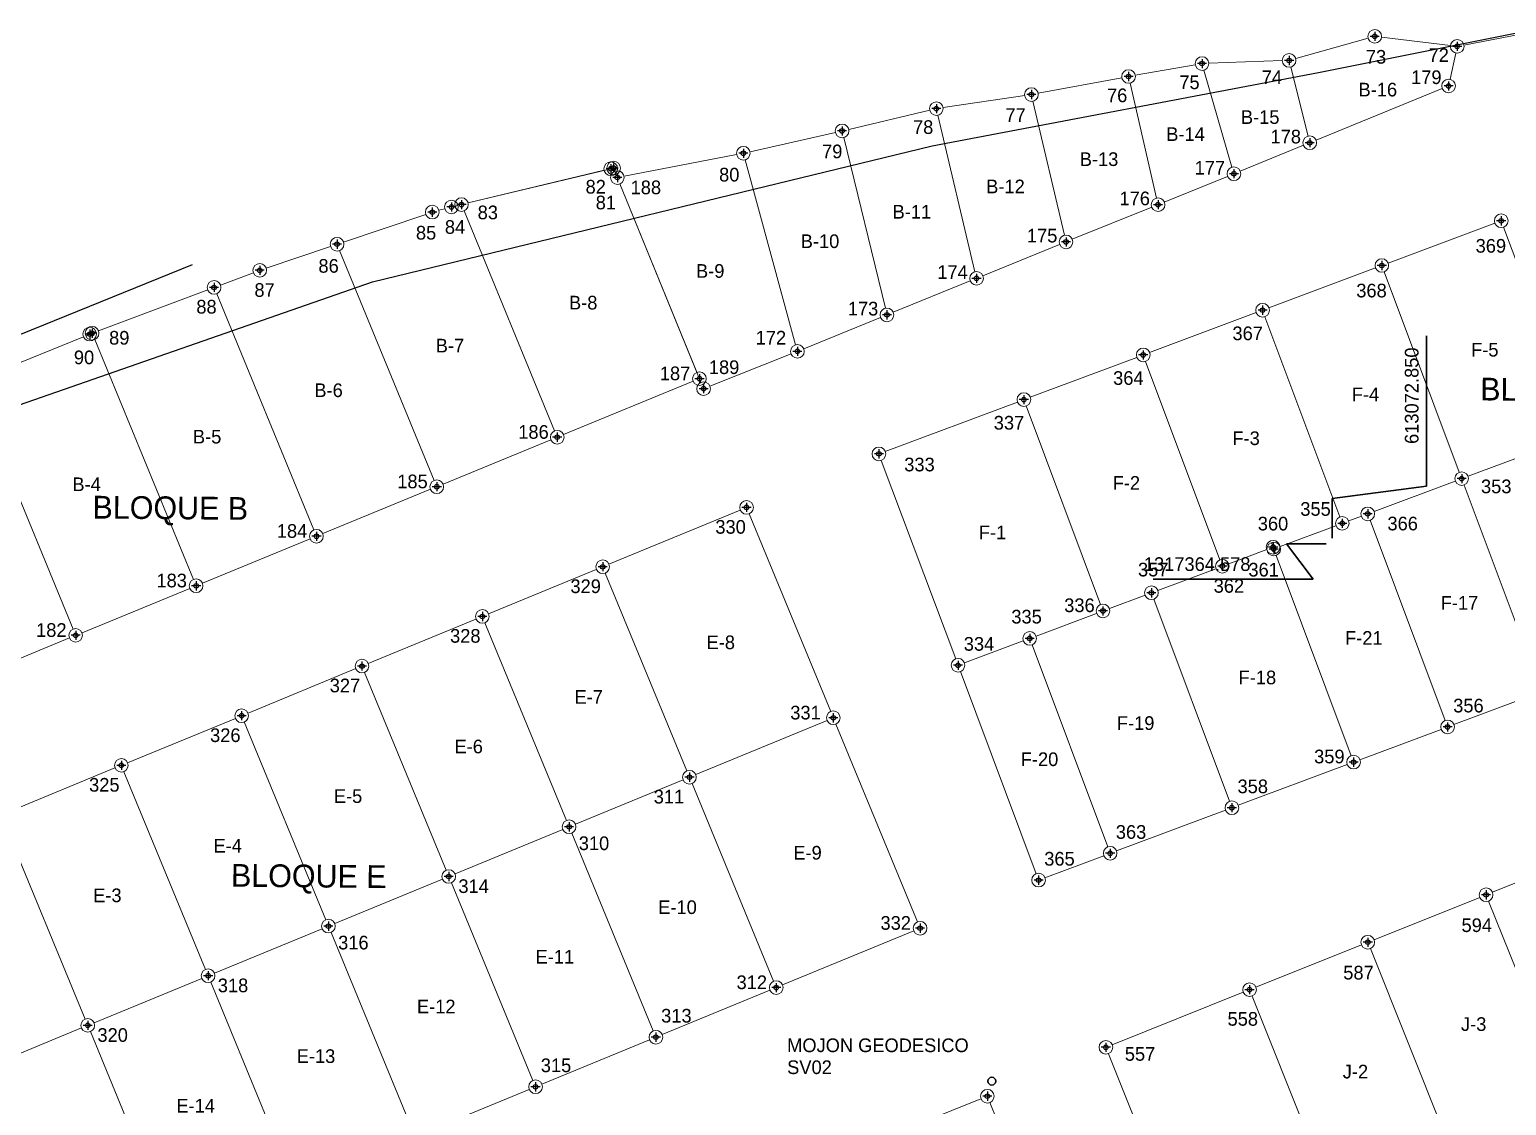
# Model space of a CAD drawing. Header units: millimetres. Extents: x 612074 to 614541, y 1316471 to 1317841.
# Drawn here: x 612917.2 to 613079.4, y 1317439.6 to 1317557.7 of the extents above; entities that cross this region are included whole.
import ezdxf
from ezdxf.enums import TextEntityAlignment as Align

# ---------------------------------------------------------------- set-up
doc = ezdxf.new("R2010")
doc.units = ezdxf.units.MM
doc.layers.add('CAPA ROJA', color=1, linetype='Continuous')
doc.styles.add('Styledgn000', font='dgn000.shx')
doc.styles.add('Styledgn003', font='dgn003.shx')

msp = doc.modelspace()

# ---------------------------------------------------------------- linework, layer by layer
at = {"layer": 'CAPA ROJA', "color": 1, "linetype": 'Continuous'}
for p, q in [((613058.78, 1317553.02), (613080.38, 1317557.32)), ((613016.34, 1317544.95), (613058.78, 1317553.02)), ((612954.85, 1317530.03), (613016.34, 1317544.95)), ((612909.1, 1317514.07), (612954.85, 1317530.03))]:
    msp.add_line(p, q, dxfattribs=at)
at = {"layer": 'CAPA ROJA', "color": 0, "linetype": 'ByBlock', "lineweight": -2}
for p, q in [((613064.95, 1317557.48), (613064.95, 1317556.48)), ((613064.95, 1317557.48), (613064.95, 1317556.48)), ((613065.45, 1317556.98), (613064.45, 1317556.98)), ((613065.45, 1317556.98), (613064.45, 1317556.98)), ((613074.51, 1317555.88), (613073.51, 1317555.88)), ((613074.51, 1317555.88), (613073.51, 1317555.88)), ((613074.01, 1317556.38), (613074.01, 1317555.38)), ((613074.01, 1317556.38), (613074.01, 1317555.38)), ((613045.98, 1317554.49), (613045.98, 1317553.49)), ((613045.98, 1317554.49), (613045.98, 1317553.49)), ((613045.98, 1317554.49), (613045.98, 1317553.49)), ((613056.05, 1317554.33), (613055.05, 1317554.33)), ((613056.05, 1317554.33), (613055.05, 1317554.33)), ((613056.05, 1317554.33), (613055.05, 1317554.33)), ((613055.55, 1317554.83), (613055.55, 1317553.83)), ((613055.55, 1317554.83), (613055.55, 1317553.83)), ((613055.55, 1317554.83), (613055.55, 1317553.83)), ((613038.41, 1317552.57), (613037.41, 1317552.57)), ((613038.41, 1317552.57), (613037.41, 1317552.57)), ((613038.41, 1317552.57), (613037.41, 1317552.57)), ((613037.91, 1317553.07), (613037.91, 1317552.07)), ((613037.91, 1317553.07), (613037.91, 1317552.07)), ((613037.91, 1317553.07), (613037.91, 1317552.07)), ((613046.48, 1317553.99), (613045.48, 1317553.99)), ((613046.48, 1317553.99), (613045.48, 1317553.99)), ((613046.48, 1317553.99), (613045.48, 1317553.99)), ((613027.24, 1317551.09), (613027.24, 1317550.09)), ((613027.24, 1317551.09), (613027.24, 1317550.09)), ((613027.24, 1317551.09), (613027.24, 1317550.09)), ((613073.56, 1317551.53), (613072.56, 1317551.53)), ((613073.06, 1317552.03), (613073.06, 1317551.03)), ((613016.8, 1317549.54), (613016.8, 1317548.54)), ((613016.8, 1317549.54), (613016.8, 1317548.54)), ((613016.8, 1317549.54), (613016.8, 1317548.54)), ((613027.74, 1317550.59), (613026.74, 1317550.59)), ((613027.74, 1317550.59), (613026.74, 1317550.59)), ((613027.74, 1317550.59), (613026.74, 1317550.59)), ((613017.3, 1317549.04), (613016.3, 1317549.04)), ((613017.3, 1317549.04), (613016.3, 1317549.04)), ((613017.3, 1317549.04), (613016.3, 1317549.04)), ((613006.94, 1317546.59), (613005.94, 1317546.59)), ((613006.94, 1317546.59), (613005.94, 1317546.59)), ((613006.94, 1317546.59), (613005.94, 1317546.59)), ((613006.44, 1317547.09), (613006.44, 1317546.09)), ((613006.44, 1317547.09), (613006.44, 1317546.09)), ((613006.44, 1317547.09), (613006.44, 1317546.09)), ((612995.6, 1317544.64), (612995.6, 1317543.64)), ((612995.6, 1317544.64), (612995.6, 1317543.64)), ((612995.6, 1317544.64), (612995.6, 1317543.64)), ((613058.31, 1317545.29), (613057.31, 1317545.29)), ((613058.31, 1317545.29), (613057.31, 1317545.29)), ((613057.81, 1317545.79), (613057.81, 1317544.79)), ((613057.81, 1317545.79), (613057.81, 1317544.79)), ((612981.04, 1317542.94), (612981.04, 1317541.94)), ((612981.35, 1317543.01), (612981.35, 1317542.01)), ((612981.35, 1317543.01), (612981.35, 1317542.01)), ((612996.1, 1317544.14), (612995.1, 1317544.14)), ((612996.1, 1317544.14), (612995.1, 1317544.14)), ((612996.1, 1317544.14), (612995.1, 1317544.14)), ((612981.54, 1317542.44), (612980.54, 1317542.44)), ((612981.85, 1317542.51), (612980.85, 1317542.51)), ((612981.85, 1317542.51), (612980.85, 1317542.51)), ((612982.26, 1317541.47), (612981.26, 1317541.47)), ((612982.26, 1317541.47), (612981.26, 1317541.47)), ((612982.26, 1317541.47), (612981.26, 1317541.47)), ((612981.76, 1317541.97), (612981.76, 1317540.97)), ((612981.76, 1317541.97), (612981.76, 1317540.97)), ((612981.76, 1317541.97), (612981.76, 1317540.97)), ((613049.98, 1317541.89), (613048.98, 1317541.89)), ((613049.98, 1317541.89), (613048.98, 1317541.89)), ((613049.48, 1317542.39), (613049.48, 1317541.39)), ((613049.48, 1317542.39), (613049.48, 1317541.39)), ((612961.43, 1317538.17), (612961.43, 1317537.17)), ((612961.43, 1317538.17), (612961.43, 1317537.17)), ((612964.04, 1317538.24), (612963.04, 1317538.24)), ((612964.04, 1317538.24), (612963.04, 1317538.24)), ((612963.54, 1317538.74), (612963.54, 1317537.74)), ((612963.54, 1317538.74), (612963.54, 1317537.74)), ((612965.14, 1317538.5), (612964.14, 1317538.5)), ((612965.14, 1317538.5), (612964.14, 1317538.5)), ((612965.14, 1317538.5), (612964.14, 1317538.5)), ((612964.64, 1317539), (612964.64, 1317538)), ((612964.64, 1317539), (612964.64, 1317538)), ((612964.64, 1317539), (612964.64, 1317538)), ((613041.65, 1317538.49), (613040.65, 1317538.49)), ((613041.65, 1317538.49), (613040.65, 1317538.49)), ((613041.15, 1317538.99), (613041.15, 1317537.99)), ((613041.15, 1317538.99), (613041.15, 1317537.99)), ((612961.93, 1317537.67), (612960.93, 1317537.67)), ((612961.93, 1317537.67), (612960.93, 1317537.67)), ((613079.34, 1317536.72), (613078.34, 1317536.72)), ((613079.34, 1317536.72), (613078.34, 1317536.72)), ((613078.84, 1317537.22), (613078.84, 1317536.22)), ((613078.84, 1317537.22), (613078.84, 1317536.22)), ((612950.97, 1317534.65), (612950.97, 1317533.65)), ((612950.97, 1317534.65), (612950.97, 1317533.65)), ((612950.97, 1317534.65), (612950.97, 1317533.65)), ((613031.04, 1317534.9), (613031.04, 1317533.9)), ((613031.04, 1317534.9), (613031.04, 1317533.9)), ((612951.47, 1317534.15), (612950.47, 1317534.15)), ((612951.47, 1317534.15), (612950.47, 1317534.15)), ((612951.47, 1317534.15), (612950.47, 1317534.15)), ((613031.54, 1317534.4), (613030.54, 1317534.4)), ((613031.54, 1317534.4), (613030.54, 1317534.4)), ((612942.48, 1317531.78), (612942.48, 1317530.78)), ((612942.48, 1317531.78), (612942.48, 1317530.78)), ((613066.23, 1317531.81), (613065.23, 1317531.81)), ((613066.23, 1317531.81), (613065.23, 1317531.81)), ((613065.73, 1317532.31), (613065.73, 1317531.31)), ((613065.73, 1317532.31), (613065.73, 1317531.31)), ((612937.46, 1317529.9), (612937.46, 1317528.9)), ((612937.46, 1317529.9), (612937.46, 1317528.9)), ((612937.46, 1317529.9), (612937.46, 1317528.9)), ((612942.98, 1317531.28), (612941.98, 1317531.28)), ((612942.98, 1317531.28), (612941.98, 1317531.28)), ((613021.71, 1317530.4), (613020.71, 1317530.4)), ((613021.71, 1317530.4), (613020.71, 1317530.4)), ((613021.21, 1317530.9), (613021.21, 1317529.9)), ((613021.21, 1317530.9), (613021.21, 1317529.9)), ((612937.96, 1317529.4), (612936.96, 1317529.4)), ((612937.96, 1317529.4), (612936.96, 1317529.4)), ((612937.96, 1317529.4), (612936.96, 1317529.4)), ((613011.37, 1317526.89), (613011.37, 1317525.89)), ((613011.37, 1317526.89), (613011.37, 1317525.89)), ((613053.13, 1317526.9), (613052.13, 1317526.9)), ((613053.13, 1317526.9), (613052.13, 1317526.9)), ((613052.63, 1317527.4), (613052.63, 1317526.4)), ((613052.63, 1317527.4), (613052.63, 1317526.4)), ((612924.07, 1317524.87), (612924.07, 1317523.87)), ((612924.07, 1317524.87), (612924.07, 1317523.87)), ((612924.07, 1317524.87), (612924.07, 1317523.87)), ((613011.87, 1317526.39), (613010.87, 1317526.39)), ((613011.87, 1317526.39), (613010.87, 1317526.39)), ((612924.3, 1317524.27), (612923.3, 1317524.27)), ((612924.3, 1317524.27), (612923.3, 1317524.27)), ((612924.57, 1317524.37), (612923.57, 1317524.37)), ((612924.57, 1317524.37), (612923.57, 1317524.37)), ((612924.57, 1317524.37), (612923.57, 1317524.37)), ((612923.8, 1317524.77), (612923.8, 1317523.77)), ((612923.8, 1317524.77), (612923.8, 1317523.77)), ((613002.04, 1317522.38), (613001.04, 1317522.38)), ((613002.04, 1317522.38), (613001.04, 1317522.38)), ((613001.54, 1317522.88), (613001.54, 1317521.88)), ((613001.54, 1317522.88), (613001.54, 1317521.88)), ((613040.02, 1317521.99), (613039.02, 1317521.99)), ((613040.02, 1317521.99), (613039.02, 1317521.99)), ((613039.52, 1317522.49), (613039.52, 1317521.49)), ((613039.52, 1317522.49), (613039.52, 1317521.49)), ((612991.28, 1317519.38), (612990.28, 1317519.38)), ((612990.78, 1317519.88), (612990.78, 1317518.88)), ((612991.23, 1317518.78), (612991.23, 1317517.78)), ((612991.73, 1317518.28), (612990.73, 1317518.28)), ((613026.91, 1317517.08), (613025.91, 1317517.08)), ((613026.91, 1317517.08), (613025.91, 1317517.08)), ((613026.41, 1317517.58), (613026.41, 1317516.58)), ((613026.41, 1317517.58), (613026.41, 1317516.58)), ((612975.65, 1317512.95), (612974.65, 1317512.95)), ((612975.65, 1317512.95), (612974.65, 1317512.95)), ((612975.15, 1317513.45), (612975.15, 1317512.45)), ((612975.15, 1317513.45), (612975.15, 1317512.45)), ((613010.99, 1317511.12), (613009.99, 1317511.12)), ((613010.49, 1317511.62), (613010.49, 1317510.62)), ((613074.5, 1317508.9), (613074.5, 1317507.9)), ((613074.5, 1317508.9), (613074.5, 1317507.9)), ((613074.5, 1317508.9), (613074.5, 1317507.9)), ((613074.5, 1317508.9), (613074.5, 1317507.9)), ((612962.43, 1317507.51), (612961.43, 1317507.51)), ((612962.43, 1317507.51), (612961.43, 1317507.51)), ((612961.93, 1317508.01), (612961.93, 1317507.01)), ((612961.93, 1317508.01), (612961.93, 1317507.01)), ((613075, 1317508.4), (613074, 1317508.4)), ((613075, 1317508.4), (613074, 1317508.4)), ((613075, 1317508.4), (613074, 1317508.4)), ((613075, 1317508.4), (613074, 1317508.4)), ((612995.95, 1317505.73), (612995.95, 1317504.74)), ((612996.45, 1317505.24), (612995.45, 1317505.24)), ((613061.39, 1317503.99), (613061.39, 1317502.99)), ((613061.39, 1317503.99), (613061.39, 1317502.99)), ((613061.39, 1317503.99), (613061.39, 1317502.99)), ((613064.68, 1317504.53), (613063.68, 1317504.53)), ((613064.68, 1317504.53), (613063.68, 1317504.53)), ((613064.68, 1317504.53), (613063.68, 1317504.53)), ((613064.18, 1317505.03), (613064.18, 1317504.03)), ((613064.18, 1317505.03), (613064.18, 1317504.03)), ((613064.18, 1317505.03), (613064.18, 1317504.03)), ((612948.71, 1317502.57), (612948.71, 1317501.57)), ((612948.71, 1317502.57), (612948.71, 1317501.57)), ((613061.89, 1317503.49), (613060.89, 1317503.49)), ((613061.89, 1317503.49), (613060.89, 1317503.49)), ((613061.89, 1317503.49), (613060.89, 1317503.49)), ((612949.21, 1317502.07), (612948.21, 1317502.07)), ((612949.21, 1317502.07), (612948.21, 1317502.07)), ((613054.29, 1317500.87), (613053.29, 1317500.87)), ((613054.29, 1317500.87), (613053.29, 1317500.87)), ((613054.36, 1317500.67), (613053.36, 1317500.67)), ((613054.36, 1317500.67), (613053.36, 1317500.67)), ((613054.36, 1317500.67), (613053.36, 1317500.67)), ((613053.79, 1317501.37), (613053.79, 1317500.37)), ((613053.79, 1317501.37), (613053.79, 1317500.37)), ((613053.86, 1317501.17), (613053.86, 1317500.17)), ((613053.86, 1317501.17), (613053.86, 1317500.17)), ((613053.86, 1317501.17), (613053.86, 1317500.17)), ((612980.15, 1317499.22), (612980.15, 1317498.22)), ((612980.15, 1317499.22), (612980.15, 1317498.22)), ((613048.21, 1317499.28), (613048.21, 1317498.28)), ((613048.21, 1317499.28), (613048.21, 1317498.28)), ((613048.21, 1317499.28), (613048.21, 1317498.28)), ((612980.64, 1317498.72), (612979.65, 1317498.72)), ((612980.64, 1317498.72), (612979.65, 1317498.72)), ((613048.71, 1317498.78), (613047.71, 1317498.78)), ((613048.71, 1317498.78), (613047.71, 1317498.78)), ((613048.71, 1317498.78), (613047.71, 1317498.78)), ((612935.99, 1317496.63), (612934.99, 1317496.63)), ((612935.99, 1317496.63), (612934.99, 1317496.63)), ((612935.49, 1317497.13), (612935.49, 1317496.13)), ((612935.49, 1317497.13), (612935.49, 1317496.13)), ((613040.92, 1317495.86), (613039.92, 1317495.86)), ((613040.92, 1317495.86), (613039.92, 1317495.86)), ((613040.92, 1317495.86), (613039.92, 1317495.86)), ((613040.42, 1317496.36), (613040.42, 1317495.36)), ((613040.42, 1317496.36), (613040.42, 1317495.36)), ((613040.42, 1317496.36), (613040.42, 1317495.36)), ((613035.1, 1317494.37), (613035.1, 1317493.37)), ((613035.1, 1317494.37), (613035.1, 1317493.37)), ((613035.1, 1317494.37), (613035.1, 1317493.37)), ((612967.43, 1317493.26), (612966.43, 1317493.26)), ((612967.43, 1317493.26), (612966.43, 1317493.26)), ((612966.93, 1317493.76), (612966.93, 1317492.76)), ((612966.93, 1317493.76), (612966.93, 1317492.76)), ((613035.6, 1317493.87), (613034.6, 1317493.87)), ((613035.6, 1317493.87), (613034.6, 1317493.87)), ((613035.6, 1317493.87), (613034.6, 1317493.87)), ((612922.76, 1317491.19), (612921.76, 1317491.19)), ((612922.76, 1317491.19), (612921.76, 1317491.19)), ((612922.26, 1317491.69), (612922.26, 1317490.69)), ((612922.26, 1317491.69), (612922.26, 1317490.69)), ((613027.55, 1317490.85), (613026.55, 1317490.85)), ((613027.55, 1317490.85), (613026.55, 1317490.85)), ((613027.55, 1317490.85), (613026.55, 1317490.85)), ((613027.05, 1317491.35), (613027.05, 1317490.35)), ((613027.05, 1317491.35), (613027.05, 1317490.35)), ((613027.05, 1317491.35), (613027.05, 1317490.35)), ((612954.21, 1317487.81), (612953.21, 1317487.81)), ((612954.21, 1317487.81), (612953.21, 1317487.81)), ((612953.71, 1317488.31), (612953.71, 1317487.31)), ((612953.71, 1317488.31), (612953.71, 1317487.31)), ((613019.68, 1317487.9), (613018.68, 1317487.9)), ((613019.68, 1317487.9), (613018.68, 1317487.9)), ((613019.18, 1317488.4), (613019.18, 1317487.4)), ((613019.18, 1317488.4), (613019.18, 1317487.4)), ((612940.49, 1317482.86), (612940.49, 1317481.86)), ((612940.49, 1317482.86), (612940.49, 1317481.86)), ((612940.99, 1317482.36), (612939.99, 1317482.36)), ((612940.99, 1317482.36), (612939.99, 1317482.36)), ((613005.98, 1317482.13), (613004.98, 1317482.13)), ((613005.98, 1317482.13), (613004.98, 1317482.13)), ((613005.48, 1317482.63), (613005.48, 1317481.63)), ((613005.48, 1317482.63), (613005.48, 1317481.63)), ((613073.45, 1317481.13), (613072.45, 1317481.13)), ((613073.45, 1317481.13), (613072.45, 1317481.13)), ((613072.95, 1317481.63), (613072.95, 1317480.63)), ((613072.95, 1317481.63), (613072.95, 1317480.63)), ((612927.78, 1317476.91), (612926.78, 1317476.91)), ((612927.78, 1317476.91), (612926.78, 1317476.91)), ((612927.28, 1317477.41), (612927.28, 1317476.41)), ((612927.28, 1317477.41), (612927.28, 1317476.41)), ((613063.13, 1317477.26), (613062.13, 1317477.26)), ((613063.13, 1317477.26), (613062.13, 1317477.26)), ((613062.63, 1317477.76), (613062.63, 1317476.76)), ((613062.63, 1317477.76), (613062.63, 1317476.76)), ((612990.18, 1317475.61), (612989.18, 1317475.61)), ((612990.18, 1317475.61), (612989.18, 1317475.61)), ((612990.18, 1317475.61), (612989.18, 1317475.61)), ((612990.18, 1317475.61), (612989.18, 1317475.61)), ((612989.68, 1317476.11), (612989.68, 1317475.11)), ((612989.68, 1317476.11), (612989.68, 1317475.11)), ((612989.68, 1317476.11), (612989.68, 1317475.11)), ((612989.68, 1317476.11), (612989.68, 1317475.11)), ((613049.76, 1317472.25), (613048.76, 1317472.25)), ((613049.76, 1317472.25), (613048.76, 1317472.25)), ((613049.26, 1317472.75), (613049.26, 1317471.75)), ((613049.26, 1317472.75), (613049.26, 1317471.75)), ((612976.96, 1317470.16), (612975.96, 1317470.16)), ((612976.96, 1317470.16), (612975.96, 1317470.16)), ((612976.96, 1317470.16), (612975.96, 1317470.16)), ((612976.96, 1317470.16), (612975.96, 1317470.16)), ((612976.46, 1317470.66), (612976.46, 1317469.66)), ((612976.46, 1317470.66), (612976.46, 1317469.66)), ((612976.46, 1317470.66), (612976.46, 1317469.66)), ((612976.46, 1317470.66), (612976.46, 1317469.66)), ((613036.39, 1317467.25), (613035.39, 1317467.25)), ((613036.39, 1317467.25), (613035.39, 1317467.25)), ((613035.89, 1317467.75), (613035.89, 1317466.75)), ((613035.89, 1317467.75), (613035.89, 1317466.75)), ((612963.24, 1317465.2), (612963.24, 1317464.2)), ((612963.24, 1317465.2), (612963.24, 1317464.2)), ((612963.24, 1317465.2), (612963.24, 1317464.2)), ((612963.24, 1317465.2), (612963.24, 1317464.2)), ((612963.74, 1317464.7), (612962.74, 1317464.7)), ((612963.74, 1317464.7), (612962.74, 1317464.7)), ((612963.74, 1317464.7), (612962.74, 1317464.7)), ((612963.74, 1317464.7), (612962.74, 1317464.7)), ((613028.52, 1317464.3), (613027.53, 1317464.3)), ((613028.03, 1317464.8), (613028.03, 1317463.8)), ((613077.68, 1317462.69), (613076.68, 1317462.69)), ((613077.68, 1317462.69), (613076.68, 1317462.69)), ((613077.18, 1317463.19), (613077.18, 1317462.19)), ((613077.18, 1317463.19), (613077.18, 1317462.19)), ((612950.52, 1317459.25), (612949.53, 1317459.25)), ((612950.52, 1317459.25), (612949.53, 1317459.25)), ((612950.52, 1317459.25), (612949.53, 1317459.25)), ((612950.52, 1317459.25), (612949.53, 1317459.25)), ((612950.02, 1317459.75), (612950.02, 1317458.75)), ((612950.02, 1317459.75), (612950.02, 1317458.75)), ((612950.02, 1317459.75), (612950.02, 1317458.75)), ((612950.02, 1317459.75), (612950.02, 1317458.75)), ((613015.51, 1317459.02), (613014.51, 1317459.02)), ((613015.01, 1317459.52), (613015.01, 1317458.52)), ((613064.69, 1317457.48), (613063.69, 1317457.48)), ((613064.69, 1317457.48), (613063.69, 1317457.48)), ((613064.19, 1317457.98), (613064.19, 1317456.98)), ((613064.19, 1317457.98), (613064.19, 1317456.98)), ((612937.31, 1317453.8), (612936.31, 1317453.8)), ((612937.31, 1317453.8), (612936.31, 1317453.8)), ((612937.31, 1317453.8), (612936.31, 1317453.8)), ((612937.31, 1317453.8), (612936.31, 1317453.8)), ((612936.81, 1317454.3), (612936.81, 1317453.3)), ((612936.81, 1317454.3), (612936.81, 1317453.3)), ((612936.81, 1317454.3), (612936.81, 1317453.3)), ((612936.81, 1317454.3), (612936.81, 1317453.3)), ((612999.71, 1317452.5), (612998.71, 1317452.5)), ((612999.71, 1317452.5), (612998.71, 1317452.5)), ((612999.21, 1317453), (612999.21, 1317452)), ((612999.21, 1317453), (612999.21, 1317452)), ((613051.7, 1317452.27), (613050.7, 1317452.27)), ((613051.7, 1317452.27), (613050.7, 1317452.27)), ((613051.2, 1317452.77), (613051.2, 1317451.77)), ((613051.2, 1317452.77), (613051.2, 1317451.77)), ((612923.59, 1317448.85), (612923.59, 1317447.85)), ((612923.59, 1317448.85), (612923.59, 1317447.85)), ((612923.59, 1317448.85), (612923.59, 1317447.85)), ((612923.59, 1317448.85), (612923.59, 1317447.85)), ((612924.09, 1317448.35), (612923.09, 1317448.35)), ((612924.09, 1317448.35), (612923.09, 1317448.35)), ((612924.09, 1317448.35), (612923.09, 1317448.35)), ((612924.09, 1317448.35), (612923.09, 1317448.35)), ((612986.49, 1317447.05), (612985.49, 1317447.05)), ((612986.49, 1317447.05), (612985.49, 1317447.05)), ((612985.99, 1317447.55), (612985.99, 1317446.55)), ((612985.99, 1317447.55), (612985.99, 1317446.55)), ((613035.92, 1317445.94), (613034.92, 1317445.94)), ((613035.42, 1317446.44), (613035.42, 1317445.44)), ((612973.27, 1317441.6), (612972.27, 1317441.6)), ((612973.27, 1317441.6), (612972.27, 1317441.6)), ((612972.77, 1317442.1), (612972.77, 1317441.1)), ((612972.77, 1317442.1), (612972.77, 1317441.1)), ((613022.9, 1317440.57), (613021.9, 1317440.57)), ((613022.4, 1317441.07), (613022.4, 1317440.07))]:
    msp.add_line(p, q, dxfattribs=at)
at = {"layer": 'CAPA ROJA', "color": 1, "linetype": 'Continuous', "lineweight": 13}
for p, q in [((613083.37, 1317557.66), (613074.75, 1317556.02)), ((613064.23, 1317556.77), (613056.27, 1317554.54)), ((613064.23, 1317556.77), (613056.27, 1317554.54)), ((613073.27, 1317555.97), (613065.7, 1317556.89)), ((613073.27, 1317555.97), (613065.7, 1317556.89)), ((613054.8, 1317554.31), (613046.73, 1317554.02)), ((613054.8, 1317554.31), (613046.73, 1317554.02)), ((613073.22, 1317552.26), (613073.85, 1317555.15)), ((613037.17, 1317552.43), (613027.98, 1317550.73)), ((613037.17, 1317552.43), (613027.98, 1317550.73)), ((613045.24, 1317553.86), (613038.65, 1317552.7)), ((613045.24, 1317553.86), (613038.65, 1317552.7)), ((613049.27, 1317542.61), (613046.19, 1317553.27)), ((613046.19, 1317553.27), (613049.27, 1317542.61)), ((613057.63, 1317546.02), (613055.73, 1317553.6)), ((613055.73, 1317553.6), (613057.63, 1317546.02)), ((613040.98, 1317539.22), (613038.08, 1317551.84)), ((613038.08, 1317551.84), (613040.98, 1317539.22)), ((613058.5, 1317545.58), (613072.36, 1317551.24)), ((613026.5, 1317550.48), (613017.54, 1317549.15)), ((613026.5, 1317550.48), (613017.54, 1317549.15)), ((613030.87, 1317535.13), (613027.41, 1317549.86)), ((613027.41, 1317549.86), (613030.87, 1317535.13)), ((613016.07, 1317548.86), (613007.17, 1317546.76)), ((613016.07, 1317548.86), (613007.17, 1317546.76)), ((613021.03, 1317531.12), (613016.97, 1317548.31)), ((613016.97, 1317548.31), (613021.03, 1317531.12)), ((613005.71, 1317546.42), (612996.33, 1317544.3)), ((613005.71, 1317546.42), (612996.33, 1317544.3)), ((613011.2, 1317527.11), (613006.62, 1317545.86)), ((613006.62, 1317545.86), (613011.2, 1317527.11)), ((613050.17, 1317542.17), (613057.11, 1317545.01)), ((612994.86, 1317543.99), (612982.49, 1317541.61)), ((612994.86, 1317543.99), (612982.49, 1317541.61)), ((612995.8, 1317543.41), (613001.34, 1317523.1)), ((613001.34, 1317523.1), (612995.8, 1317543.41)), ((612980.62, 1317542.33), (612965.37, 1317538.68)), ((612980.31, 1317542.27), (612965.37, 1317538.68)), ((612980.62, 1317542.36), (612981.78, 1317542.59)), ((612981.48, 1317542.17), (612981.62, 1317541.81)), ((612981.48, 1317542.17), (612981.62, 1317541.81)), ((613041.84, 1317538.77), (613048.78, 1317541.6)), ((612990.49, 1317520.08), (612982.04, 1317540.77)), ((612982.04, 1317540.77), (612990.94, 1317518.98)), ((612962.82, 1317538.05), (612962.15, 1317537.87)), ((612962.82, 1317538.05), (612962.15, 1317537.87)), ((612963.91, 1317538.33), (612964.27, 1317538.42)), ((612963.91, 1317538.33), (612964.27, 1317538.42)), ((613031.73, 1317534.69), (613040.45, 1317538.21)), ((612960.72, 1317537.43), (612951.68, 1317534.39)), ((612960.72, 1317537.43), (612951.68, 1317534.39)), ((612974.87, 1317513.65), (612964.92, 1317537.81)), ((612964.92, 1317537.81), (612974.87, 1317513.65)), ((613078.14, 1317536.45), (613066.44, 1317532.07)), ((613087.35, 1317514.01), (613079.11, 1317536.01)), ((613079.11, 1317536.01), (613087.35, 1317514.01)), ((612950.26, 1317533.91), (612943.19, 1317531.52)), ((612950.26, 1317533.91), (612943.19, 1317531.52)), ((612961.64, 1317508.21), (612951.25, 1317533.45)), ((612951.25, 1317533.45), (612961.64, 1317508.21)), ((613021.9, 1317530.68), (613030.34, 1317534.12)), ((613065.03, 1317531.54), (613053.33, 1317527.16)), ((612941.78, 1317531.02), (612938.16, 1317529.66)), ((612941.78, 1317531.02), (612938.16, 1317529.66)), ((613012.07, 1317526.67), (613020.51, 1317530.11)), ((613074.24, 1317509.1), (613066, 1317531.1)), ((613066, 1317531.1), (613074.24, 1317509.1)), ((612936.76, 1317529.13), (612924.77, 1317524.63)), ((612936.76, 1317529.13), (612924.77, 1317524.63)), ((612948.42, 1317502.77), (612937.75, 1317528.7)), ((612937.75, 1317528.7), (612948.42, 1317502.77)), ((613051.92, 1317526.63), (613040.22, 1317522.25)), ((613002.24, 1317522.66), (613010.68, 1317526.1)), ((613061.13, 1317504.19), (613052.89, 1317526.19)), ((613052.89, 1317526.19), (613061.13, 1317504.19)), ((612923.11, 1317523.98), (612911.52, 1317519.26)), ((612923.11, 1317523.98), (612911.52, 1317519.26)), ((612923.37, 1317524.1), (612924.51, 1317524.53)), ((612923.37, 1317524.1), (612924.51, 1317524.53)), ((612935.2, 1317497.32), (612924.36, 1317523.67)), ((612924.36, 1317523.67), (612935.2, 1317497.32)), ((612991.92, 1317518.56), (613000.84, 1317522.1)), ((613038.81, 1317521.72), (613027.11, 1317517.34)), ((613047.95, 1317499.48), (613039.78, 1317521.28)), ((613039.78, 1317521.28), (613047.95, 1317499.48)), ((612975.84, 1317513.24), (612990.08, 1317519.1)), ((612921.98, 1317491.88), (612911.12, 1317518.28)), ((612911.12, 1317518.28), (612921.98, 1317491.88)), ((613025.71, 1317516.81), (613011.19, 1317511.38)), ((613034.84, 1317494.57), (613026.67, 1317516.38)), ((613026.67, 1317516.38), (613034.84, 1317494.57)), ((612962.62, 1317507.8), (612974.46, 1317512.67)), ((613086.91, 1317513.04), (613075.2, 1317508.66)), ((613075.2, 1317508.66), (613086.91, 1317513.04)), ((613010.75, 1317510.41), (613018.92, 1317488.61)), ((612949.4, 1317502.36), (612961.24, 1317507.23)), ((613073.8, 1317508.13), (613064.88, 1317504.8)), ((613064.88, 1317504.8), (613073.8, 1317508.13)), ((613074.76, 1317507.7), (613083, 1317485.69)), ((613083, 1317485.69), (613074.76, 1317507.7)), ((612980.84, 1317499), (612995.26, 1317504.95)), ((612996.24, 1317504.54), (613005.2, 1317482.82)), ((613063.48, 1317504.27), (613062.09, 1317503.75)), ((613062.09, 1317503.75), (613063.48, 1317504.27)), ((613064.45, 1317503.83), (613072.69, 1317481.83)), ((613072.69, 1317481.83), (613064.45, 1317503.83)), ((613060.69, 1317503.23), (613054.57, 1317500.93)), ((613054.57, 1317500.93), (613060.69, 1317503.23)), ((612936.18, 1317496.92), (612948.01, 1317501.79)), ((613053.09, 1317500.6), (613048.91, 1317499.04)), ((613048.91, 1317499.04), (613053.09, 1317500.6)), ((613053.6, 1317501.37), (613054.05, 1317500.16)), ((613054.05, 1317500.16), (613053.6, 1317501.37)), ((613062.37, 1317477.96), (613054.13, 1317499.97)), ((613054.13, 1317499.97), (613062.37, 1317477.96)), ((612967.62, 1317493.55), (612979.45, 1317498.43)), ((612980.43, 1317498.02), (612989.39, 1317476.3)), ((612989.39, 1317476.3), (612980.43, 1317498.02)), ((613047.51, 1317498.51), (613041.12, 1317496.12)), ((613041.12, 1317496.12), (613047.51, 1317498.51)), ((612922.96, 1317491.47), (612934.79, 1317496.35)), ((613039.72, 1317495.6), (613035.8, 1317494.13)), ((613035.8, 1317494.13), (613039.72, 1317495.6)), ((613040.68, 1317495.16), (613049, 1317472.96)), ((613049, 1317472.96), (613040.68, 1317495.16)), ((612954.4, 1317488.1), (612966.23, 1317492.98)), ((612967.21, 1317492.57), (612976.17, 1317470.85)), ((612976.17, 1317470.85), (612967.21, 1317492.57)), ((613027.75, 1317491.11), (613034.4, 1317493.6)), ((613034.4, 1317493.6), (613027.75, 1317491.11)), ((612909.74, 1317486.03), (612921.57, 1317490.9)), ((613019.89, 1317488.17), (613026.35, 1317490.59)), ((613026.35, 1317490.59), (613019.89, 1317488.17)), ((613027.31, 1317490.15), (613035.63, 1317467.95)), ((613035.63, 1317467.95), (613027.31, 1317490.15)), ((612941.19, 1317482.65), (612953.02, 1317487.53)), ((612954, 1317487.12), (612962.96, 1317465.4)), ((612962.96, 1317465.4), (612954, 1317487.12)), ((613019.45, 1317487.2), (613027.76, 1317465)), ((613073.65, 1317481.39), (613082.57, 1317484.73)), ((612927.97, 1317477.19), (612939.8, 1317482.07)), ((612940.78, 1317481.67), (612949.74, 1317459.95)), ((612949.74, 1317459.95), (612940.78, 1317481.67)), ((613004.79, 1317481.84), (612990.37, 1317475.89)), ((612990.37, 1317475.89), (613004.79, 1317481.84)), ((613005.77, 1317481.43), (613014.73, 1317459.71)), ((613063.33, 1317477.52), (613072.25, 1317480.86)), ((612914.75, 1317471.74), (612926.58, 1317476.62)), ((612927.56, 1317476.21), (612936.52, 1317454.49)), ((612936.52, 1317454.49), (612927.56, 1317476.21)), ((613049.96, 1317472.52), (613061.93, 1317477)), ((612977.15, 1317470.44), (612988.98, 1317475.32)), ((612988.98, 1317475.32), (612977.15, 1317470.44)), ((612989.96, 1317474.92), (612998.92, 1317453.19)), ((612998.92, 1317453.19), (612989.96, 1317474.92)), ((613036.59, 1317467.51), (613048.56, 1317471.99)), ((612914.34, 1317470.76), (612923.3, 1317449.04)), ((612923.3, 1317449.04), (612914.34, 1317470.76)), ((612963.94, 1317464.99), (612975.77, 1317469.87)), ((612975.77, 1317469.87), (612963.94, 1317464.99)), ((612985.7, 1317447.74), (612976.75, 1317469.46)), ((612976.75, 1317469.46), (612985.7, 1317447.74)), ((613028.73, 1317464.56), (613035.19, 1317466.98)), ((613077.87, 1317462.97), (613089.47, 1317467.63)), ((612950.72, 1317459.54), (612962.55, 1317464.42)), ((612962.55, 1317464.42), (612950.72, 1317459.54)), ((612972.49, 1317442.29), (612963.53, 1317464.01)), ((612963.53, 1317464.01), (612972.49, 1317442.29)), ((613064.88, 1317457.76), (613076.48, 1317462.41)), ((613077.46, 1317462), (613086.21, 1317440.19)), ((613086.21, 1317440.19), (613077.46, 1317462)), ((612937.5, 1317454.09), (612949.33, 1317458.97)), ((612949.33, 1317458.97), (612937.5, 1317454.09)), ((612959.27, 1317436.84), (612950.31, 1317458.56)), ((612950.31, 1317458.56), (612959.27, 1317436.84)), ((613014.32, 1317458.74), (612999.9, 1317452.79)), ((613051.89, 1317452.55), (613063.49, 1317457.2)), ((613064.47, 1317456.78), (613073.21, 1317434.98)), ((613073.21, 1317434.98), (613064.47, 1317456.78)), ((612924.28, 1317448.63), (612936.11, 1317453.51)), ((612936.11, 1317453.51), (612924.28, 1317448.63)), ((612946.05, 1317431.39), (612937.09, 1317453.11)), ((612937.09, 1317453.11), (612946.05, 1317431.39)), ((612998.51, 1317452.22), (612986.68, 1317447.34)), ((613036.12, 1317446.22), (613050.5, 1317451.99)), ((613051.47, 1317451.57), (613060.22, 1317429.77)), ((613060.22, 1317429.77), (613051.47, 1317451.57)), ((612911.07, 1317443.18), (612922.9, 1317448.06)), ((612922.9, 1317448.06), (612911.07, 1317443.18)), ((612932.84, 1317425.93), (612923.88, 1317447.66)), ((612923.88, 1317447.66), (612932.84, 1317425.93)), ((612985.3, 1317446.76), (612973.47, 1317441.88)), ((613044.45, 1317423.44), (613035.7, 1317445.24)), ((612972.08, 1317441.31), (612960.25, 1317436.43)), ((613021.7, 1317440.29), (613015.3, 1317437.73)), ((613031.48, 1317417.86), (613022.68, 1317439.87))]:
    msp.add_line(p, q, dxfattribs=at)
at = {"layer": 'CAPA ROJA', "color": 1, "ltscale": 0.5}
msp.add_line((612935.07, 1317531.88), (612885.46, 1317511.79), dxfattribs=at)
at = {"layer": 'CAPA ROJA', "color": 7, "linetype": 'Continuous', "lineweight": 30}
for p, q in [((613070.65, 1317507.57), (613070.65, 1317524.09)), ((613060.26, 1317506.23), (613070.65, 1317507.57)), ((613060.26, 1317501.85), (613060.26, 1317506.23)), ((613059.63, 1317501.23), (613055.26, 1317501.23)), ((613055.26, 1317501.23), (613058.17, 1317497.37)), ((613058.17, 1317497.37), (613040.63, 1317497.37))]:
    msp.add_line(p, q, dxfattribs=at)
at = {"layer": 'CAPA ROJA', "color": 1, "linetype": 'Continuous', "lineweight": 13}
for centre in [(613064.95, 1317556.98), (613064.95, 1317556.98), (613074.01, 1317555.88), (613074.01, 1317555.88), (613045.98, 1317553.99), (613045.98, 1317553.99), (613045.98, 1317553.99), (613055.55, 1317554.33), (613055.55, 1317554.33), (613055.55, 1317554.33), (613037.91, 1317552.57), (613037.91, 1317552.57), (613037.91, 1317552.57), (613027.24, 1317550.59), (613027.24, 1317550.59), (613027.24, 1317550.59), (613073.06, 1317551.53), (613016.8, 1317549.04), (613016.8, 1317549.04), (613016.8, 1317549.04), (613006.44, 1317546.59), (613006.44, 1317546.59), (613006.44, 1317546.59), (613057.81, 1317545.29), (613057.81, 1317545.29), (612995.6, 1317544.14), (612995.6, 1317544.14), (612995.6, 1317544.14), (612981.04, 1317542.44), (612981.35, 1317542.51), (612981.35, 1317542.51), (612981.76, 1317541.47), (612981.76, 1317541.47), (612981.76, 1317541.47), (613049.48, 1317541.89), (613049.48, 1317541.89), (612961.43, 1317537.67), (612961.43, 1317537.67), (612963.54, 1317538.24), (612963.54, 1317538.24), (612964.64, 1317538.5), (612964.64, 1317538.5), (612964.64, 1317538.5), (613041.15, 1317538.49), (613041.15, 1317538.49), (613078.84, 1317536.72), (613078.84, 1317536.72), (612950.97, 1317534.15), (612950.97, 1317534.15), (612950.97, 1317534.15), (613031.04, 1317534.4), (613031.04, 1317534.4), (612942.48, 1317531.28), (612942.48, 1317531.28), (613065.73, 1317531.81), (613065.73, 1317531.81), (612937.46, 1317529.4), (612937.46, 1317529.4), (612937.46, 1317529.4), (613021.21, 1317530.4), (613021.21, 1317530.4), (613011.37, 1317526.39), (613011.37, 1317526.39), (613052.63, 1317526.9), (613052.63, 1317526.9), (612923.8, 1317524.27), (612923.8, 1317524.27), (612924.07, 1317524.37), (612924.07, 1317524.37), (612924.07, 1317524.37), (613001.54, 1317522.38), (613001.54, 1317522.38), (613039.52, 1317521.99), (613039.52, 1317521.99), (612990.78, 1317519.38), (612991.23, 1317518.28), (613026.41, 1317517.08), (613026.41, 1317517.08), (612975.15, 1317512.95), (612975.15, 1317512.95), (613010.49, 1317511.12), (613074.5, 1317508.4), (613074.5, 1317508.4), (613074.5, 1317508.4), (613074.5, 1317508.4), (612961.93, 1317507.51), (612961.93, 1317507.51), (612995.95, 1317505.24), (613061.39, 1317503.49), (613061.39, 1317503.49), (613061.39, 1317503.49), (613064.18, 1317504.53), (613064.18, 1317504.53), (613064.18, 1317504.53), (612948.71, 1317502.07), (612948.71, 1317502.07), (613053.79, 1317500.87), (613053.79, 1317500.87), (613053.86, 1317500.67), (613053.86, 1317500.67), (613053.86, 1317500.67), (612980.15, 1317498.72), (612980.15, 1317498.72), (613048.21, 1317498.78), (613048.21, 1317498.78), (613048.21, 1317498.78), (612935.49, 1317496.63), (612935.49, 1317496.63), (613040.42, 1317495.86), (613040.42, 1317495.86), (613040.42, 1317495.86), (613035.1, 1317493.87), (613035.1, 1317493.87), (613035.1, 1317493.87), (612966.93, 1317493.26), (612966.93, 1317493.26), (612922.26, 1317491.19), (612922.26, 1317491.19), (613027.05, 1317490.85), (613027.05, 1317490.85), (613027.05, 1317490.85), (612953.71, 1317487.81), (612953.71, 1317487.81), (613019.18, 1317487.9), (613019.18, 1317487.9), (612940.49, 1317482.36), (612940.49, 1317482.36), (613005.48, 1317482.13), (613005.48, 1317482.13), (613072.95, 1317481.13), (613072.95, 1317481.13), (613062.63, 1317477.26), (613062.63, 1317477.26), (612927.28, 1317476.91), (612927.28, 1317476.91), (612989.68, 1317475.61), (612989.68, 1317475.61), (612989.68, 1317475.61), (612989.68, 1317475.61), (613049.26, 1317472.25), (613049.26, 1317472.25), (612976.46, 1317470.16), (612976.46, 1317470.16), (612976.46, 1317470.16), (612976.46, 1317470.16), (613035.89, 1317467.25), (613035.89, 1317467.25), (612963.24, 1317464.7), (612963.24, 1317464.7), (612963.24, 1317464.7), (612963.24, 1317464.7), (613028.03, 1317464.3), (613077.18, 1317462.69), (613077.18, 1317462.69), (612950.02, 1317459.25), (612950.02, 1317459.25), (612950.02, 1317459.25), (612950.02, 1317459.25), (613015.01, 1317459.02), (613064.19, 1317457.48), (613064.19, 1317457.48), (612936.81, 1317453.8), (612936.81, 1317453.8), (612936.81, 1317453.8), (612936.81, 1317453.8), (612999.21, 1317452.5), (612999.21, 1317452.5), (613051.2, 1317452.27), (613051.2, 1317452.27), (612923.59, 1317448.35), (612923.59, 1317448.35), (612923.59, 1317448.35), (612923.59, 1317448.35), (612985.99, 1317447.05), (612985.99, 1317447.05), (613035.42, 1317445.94), (612972.77, 1317441.6), (612972.77, 1317441.6), (613022.4, 1317440.57)]:
    msp.add_circle(centre, 0.75, dxfattribs=at)
at = {"layer": 'CAPA ROJA', "color": 1, "linetype": 'Continuous', "lineweight": 30}
msp.add_circle((613022.89, 1317442.22), 0.431, dxfattribs=at)
at = {"layer": 'CAPA ROJA', "color": 0, "linetype": 'ByBlock', "lineweight": -2}
for centre in [(613064.95, 1317556.98), (613064.95, 1317556.98), (613074.01, 1317555.88), (613074.01, 1317555.88), (613045.98, 1317553.99), (613045.98, 1317553.99), (613045.98, 1317553.99), (613055.55, 1317554.33), (613055.55, 1317554.33), (613055.55, 1317554.33), (613037.91, 1317552.57), (613037.91, 1317552.57), (613037.91, 1317552.57), (613027.24, 1317550.59), (613027.24, 1317550.59), (613027.24, 1317550.59), (613073.06, 1317551.53), (613016.8, 1317549.04), (613016.8, 1317549.04), (613016.8, 1317549.04), (613006.44, 1317546.59), (613006.44, 1317546.59), (613006.44, 1317546.59), (612995.6, 1317544.14), (612995.6, 1317544.14), (612995.6, 1317544.14), (613057.81, 1317545.29), (613057.81, 1317545.29), (612981.04, 1317542.44), (612981.35, 1317542.51), (612981.35, 1317542.51), (612981.76, 1317541.47), (612981.76, 1317541.47), (612981.76, 1317541.47), (613049.48, 1317541.89), (613049.48, 1317541.89), (612961.43, 1317537.67), (612961.43, 1317537.67), (612963.54, 1317538.24), (612963.54, 1317538.24), (612964.64, 1317538.5), (612964.64, 1317538.5), (612964.64, 1317538.5), (613041.15, 1317538.49), (613041.15, 1317538.49), (613078.84, 1317536.72), (613078.84, 1317536.72), (613031.04, 1317534.4), (613031.04, 1317534.4), (612950.97, 1317534.15), (612950.97, 1317534.15), (612950.97, 1317534.15), (612942.48, 1317531.28), (612942.48, 1317531.28), (613065.73, 1317531.81), (613065.73, 1317531.81), (613021.21, 1317530.4), (613021.21, 1317530.4), (612937.46, 1317529.4), (612937.46, 1317529.4), (612937.46, 1317529.4), (613011.37, 1317526.39), (613011.37, 1317526.39), (613052.63, 1317526.9), (613052.63, 1317526.9), (612923.8, 1317524.27), (612923.8, 1317524.27), (612924.07, 1317524.37), (612924.07, 1317524.37), (612924.07, 1317524.37), (613001.54, 1317522.38), (613001.54, 1317522.38), (613039.52, 1317521.99), (613039.52, 1317521.99), (612990.78, 1317519.38), (612991.23, 1317518.28), (613026.41, 1317517.08), (613026.41, 1317517.08), (612975.15, 1317512.95), (612975.15, 1317512.95), (613010.49, 1317511.12), (613074.5, 1317508.4), (613074.5, 1317508.4), (613074.5, 1317508.4), (613074.5, 1317508.4), (612961.93, 1317507.51), (612961.93, 1317507.51), (612995.95, 1317505.24), (613061.39, 1317503.49), (613061.39, 1317503.49), (613061.39, 1317503.49), (613064.18, 1317504.53), (613064.18, 1317504.53), (613064.18, 1317504.53), (612948.71, 1317502.07), (612948.71, 1317502.07), (613053.79, 1317500.87), (613053.79, 1317500.87), (613053.86, 1317500.67), (613053.86, 1317500.67), (613053.86, 1317500.67), (612980.15, 1317498.72), (612980.15, 1317498.72), (613048.21, 1317498.78), (613048.21, 1317498.78), (613048.21, 1317498.78), (612935.49, 1317496.63), (612935.49, 1317496.63), (613040.42, 1317495.86), (613040.42, 1317495.86), (613040.42, 1317495.86), (613035.1, 1317493.87), (613035.1, 1317493.87), (613035.1, 1317493.87), (612966.93, 1317493.26), (612966.93, 1317493.26), (612922.26, 1317491.19), (612922.26, 1317491.19), (613027.05, 1317490.85), (613027.05, 1317490.85), (613027.05, 1317490.85), (612953.71, 1317487.81), (612953.71, 1317487.81), (613019.18, 1317487.9), (613019.18, 1317487.9), (612940.49, 1317482.36), (612940.49, 1317482.36), (613005.48, 1317482.13), (613005.48, 1317482.13), (613072.95, 1317481.13), (613072.95, 1317481.13), (612927.28, 1317476.91), (612927.28, 1317476.91), (613062.63, 1317477.26), (613062.63, 1317477.26), (612989.68, 1317475.61), (612989.68, 1317475.61), (612989.68, 1317475.61), (612989.68, 1317475.61), (613049.26, 1317472.25), (613049.26, 1317472.25), (612976.46, 1317470.16), (612976.46, 1317470.16), (612976.46, 1317470.16), (612976.46, 1317470.16), (613035.89, 1317467.25), (613035.89, 1317467.25), (612963.24, 1317464.7), (612963.24, 1317464.7), (612963.24, 1317464.7), (612963.24, 1317464.7), (613028.03, 1317464.3), (613077.18, 1317462.69), (613077.18, 1317462.69), (612950.02, 1317459.25), (612950.02, 1317459.25), (612950.02, 1317459.25), (612950.02, 1317459.25), (613015.01, 1317459.02), (613064.19, 1317457.48), (613064.19, 1317457.48), (612936.81, 1317453.8), (612936.81, 1317453.8), (612936.81, 1317453.8), (612936.81, 1317453.8), (612999.21, 1317452.5), (612999.21, 1317452.5), (613051.2, 1317452.27), (613051.2, 1317452.27), (612923.59, 1317448.35), (612923.59, 1317448.35), (612923.59, 1317448.35), (612923.59, 1317448.35), (612985.99, 1317447.05), (612985.99, 1317447.05), (613035.42, 1317445.94), (612972.77, 1317441.6), (612972.77, 1317441.6), (613022.4, 1317440.57)]:
    msp.add_ellipse(centre, major_axis=(0, 0.25), ratio=0.999881, start_param=-1.57079, end_param=4.712395, dxfattribs=at)

# ---------------------------------------------------------------- texts
at = {"layer": 'CAPA ROJA', "color": 1, "linetype": 'Continuous', "lineweight": 0, "style": 'Styledgn003'}
for s, p in [('72', (613071.98, 1317555.67)), ('73', (613065.09, 1317555.48)), ('75', (613044.6, 1317552.68)), ('74', (613053.65, 1317553.23)), ('76', (613036.66, 1317551.25)), ('78', (613015.35, 1317547.76)), ('77', (613025.5, 1317549.09)), ('79', (613005.36, 1317545.09)), ('188', (612984.89, 1317541.14)), ('80', (612994.05, 1317542.54)), ('83', (612967.53, 1317538.39)), ('84', (612963.93, 1317536.79)), ('85', (612960.75, 1317536.16)), ('86', (612950.04, 1317532.52)), ('87', (612943.01, 1317529.87)), ('88', (612936.63, 1317528.03)), ('89', (612927.05, 1317524.62)), ('90', (612923.18, 1317522.47)), ('366', (613068.02, 1317504.22)), ('362', (613048.93, 1317497.37))]:
    msp.add_text(s, height=1.5, dxfattribs=at).set_placement(p, align=Align.TOP_CENTER)
for s, p in [('179', (613072.29, 1317552.49)), ('178', (613056.85, 1317545.97)), ('177', (613048.51, 1317542.54)), ('176', (613040.26, 1317539.18)), ('175', (613030.09, 1317535.09)), ('174', (613020.25, 1317531.08)), ('173', (613010.42, 1317527.07)), ('187', (612989.77, 1317519.96)), ('186', (612974.22, 1317513.53)), ('185', (612960.93, 1317508.09)), ('360', (613055.45, 1317503.46)), ('184', (612947.7, 1317502.65)), ('183', (612934.48, 1317497.21)), ('336', (613034.19, 1317494.49)), ('182', (612921.26, 1317491.77)), ('331', (613004.1, 1317482.7)), ('359', (613061.64, 1317477.88)), ('332', (613014.01, 1317459.6)), ('312', (612998.2, 1317453.08))]:
    msp.add_text(s, height=1.5, dxfattribs=at).set_placement(p, align=Align.MIDDLE_RIGHT)
at = {"layer": 'CAPA ROJA', "color": 1, "linetype": 'Continuous', "lineweight": 13, "style": 'Styledgn003'}
for s, p in [('B-16', (613065.29, 1317551.13)), ('B-15', (613052.37, 1317548.11)), ('B-14', (613044.17, 1317546.24)), ('B-13', (613034.67, 1317543.49)), ('B-12', (613024.39, 1317540.49)), ('B-11', (613014.11, 1317537.71)), ('B-10', (613004.02, 1317534.48)), ('B-9', (612991.96, 1317531.21)), ('B-8', (612978.01, 1317527.73)), ('B-7', (612963.37, 1317523.01)), ('F-5', (613077.04, 1317522.56)), ('B-6', (612950.04, 1317518.11)), ('F-4', (613063.93, 1317517.65)), ('B-5', (612936.7, 1317513.01)), ('F-3', (613050.82, 1317512.84)), ('F-2', (613037.67, 1317507.93)), ('B-4', (612923.46, 1317507.78)), ('F-1', (613022.97, 1317502.49)), ('F-17', (613074.26, 1317494.76)), ('E-8', (612993.12, 1317490.42)), ('F-21', (613063.75, 1317490.9)), ('F-18', (613052.06, 1317486.56)), ('E-7', (612978.61, 1317484.43)), ('F-19', (613038.69, 1317481.55)), ('E-6', (612965.43, 1317478.98)), ('F-20', (613028.13, 1317477.58)), ('E-5', (612952.18, 1317473.53)), ('E-4', (612938.96, 1317468.08)), ('E-9', (613002.65, 1317467.31)), ('E-3', (612925.74, 1317462.63)), ('E-10', (612988.37, 1317461.33)), ('E-11', (612974.9, 1317455.88)), ('E-12', (612961.87, 1317450.42)), ('J-3', (613075.82, 1317448.49)), ('E-13', (612948.66, 1317444.97)), ('J-2', (613062.83, 1317443.27)), ('E-14', (612935.44, 1317439.52))]:
    msp.add_text(s, height=1.5, dxfattribs=at).set_placement(p, align=Align.MIDDLE_CENTER)
at = {"layer": 'CAPA ROJA', "color": 1, "linetype": 'Continuous', "lineweight": 0, "style": 'Styledgn003'}
for s, p in [('82', (612980.5, 1317541.21)), ('81', (612981.61, 1317539.48)), ('369', (613079.38, 1317534.72)), ('368', (613066.27, 1317529.81)), ('367', (613052.67, 1317525.11)), ('364', (613039.56, 1317520.2)), ('337', (613026.45, 1317515.29)), ('333', (613016.62, 1317510.7)), ('353', (613079.97, 1317508.3)), ('355', (613060.12, 1317505.82)), ('330', (612995.87, 1317503.85)), ('357', (613042.29, 1317499.16)), ('361', (613054.42, 1317499.15)), ('329', (612979.95, 1317497.33)), ('328', (612966.73, 1317491.88)), ('327', (612953.51, 1317486.43)), ('326', (612940.37, 1317480.97)), ('325', (612927.08, 1317475.52)), ('311', (612989.1, 1317474.22)), ('594', (613077.83, 1317460.1)), ('587', (613064.84, 1317454.89)), ('558', (613052.13, 1317449.81))]:
    msp.add_text(s, height=1.5, dxfattribs=at).set_placement(p, align=Align.TOP_RIGHT)
for s, p in [('172', (612996.95, 1317522.68)), ('189', (612991.81, 1317519.44)), ('334', (613019.81, 1317489.05)), ('356', (613073.57, 1317482.27)), ('358', (613049.88, 1317473.4)), ('363', (613036.51, 1317468.39)), ('365', (613028.65, 1317465.45)), ('313', (612986.57, 1317448.21)), ('315', (612973.35, 1317442.76))]:
    msp.add_text(s, height=1.5, dxfattribs=at).set_placement(p, align=Align.BOTTOM_LEFT)
at = {"layer": 'CAPA ROJA', "color": 7, "linetype": 'Continuous', "style": 'Styledgn000', "width": 1.000119}
msp.add_text('613072.850', height=1.5, rotation=90, dxfattribs=at).set_placement((613069.76, 1317512.21))
at = {"layer": 'CAPA ROJA', "color": 1, "linetype": 'Continuous', "lineweight": 30, "style": 'Styledgn003'}
for s, p in [('BLOQUE F', (613076.53, 1317516.99)), ('BLOQUE B', (612924.1, 1317504.02)), ('BLOQUE E', (612939.31, 1317463.58))]:
    msp.add_text(s, height=2.5, rotation=359.4945, dxfattribs=at).set_placement(p)
at = {"layer": 'CAPA ROJA', "color": 7, "linetype": 'Continuous', "style": 'Styledgn000', "width": 0.999881}
msp.add_text('1317364.578', height=1.4999, dxfattribs=at).set_placement((613039.59, 1317498.26))
at = {"layer": 'CAPA ROJA', "color": 1, "linetype": 'Continuous', "lineweight": 0, "style": 'Styledgn003'}
msp.add_text('335', height=1.5, dxfattribs=at).set_placement((613026.71, 1317492.04), align=Align.BOTTOM_CENTER)
for s, p in [('310', (612977.52, 1317469.1)), ('316', (612951.09, 1317458.19)), ('557', (613037.5, 1317445.96))]:
    msp.add_text(s, height=1.5, dxfattribs=at).set_placement(p, align=Align.TOP_LEFT)
for s, p in [('314', (612964.3, 1317463.64)), ('318', (612937.87, 1317452.74)), ('320', (612924.65, 1317447.29))]:
    msp.add_text(s, height=1.5, dxfattribs=at).set_placement(p, align=Align.MIDDLE_LEFT)
at = {"layer": 'CAPA ROJA', "color": 1, "linetype": 'Continuous', "lineweight": 30, "style": 'Styledgn003'}
for s, height, p in [('MOJON GEODESICO', 1.4997, (613000.41, 1317445.41)), ('SV02', 1.5, (613000.41, 1317443))]:
    msp.add_text(s, height=height, dxfattribs=at).set_placement(p)

doc.saveas('drawing.dxf')
